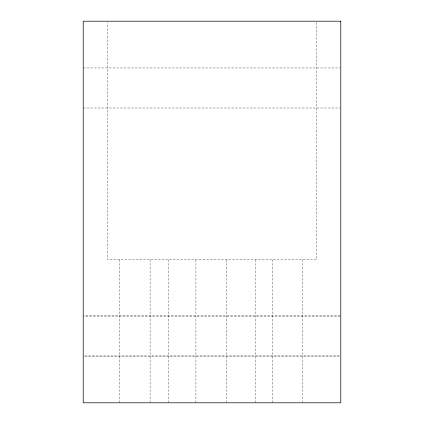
<?xml version="1.0" encoding="UTF-8"?>
<svg xmlns="http://www.w3.org/2000/svg" width="424" height="424" viewBox="0 0 424 424"><rect width="100%" height="100%" fill="white"/><g stroke="black" fill="none" stroke-linecap="round" stroke-linejoin="round"><path stroke-width="0.32" stroke-dasharray="2.12 1.59" d="M83.21 67.946L340.127 67.962M83.21 108.014L340.127 107.998M84.535 356.012L340.127 356.012L83.21 356.054M316.495 22.525L316.495 259.7L107.505 259.7L107.505 22.525M302.731 259.7L302.731 402.8M272.229 259.7L272.229 402.8M255.619 259.7L255.619 402.8M226.427 259.7L226.427 402.8M195.899 259.7L195.899 402.8M168.381 259.7L168.381 402.8M150.107 259.7L150.107 402.8M119.579 259.7L119.579 402.8M340.127 315.986L83.21 315.986L340.127 316.028"/><path stroke-width="0.64" d="M340.79 21.2L83.21 21.2L83.21 402.8L340.79 402.8L340.79 21.2"/></g></svg>
